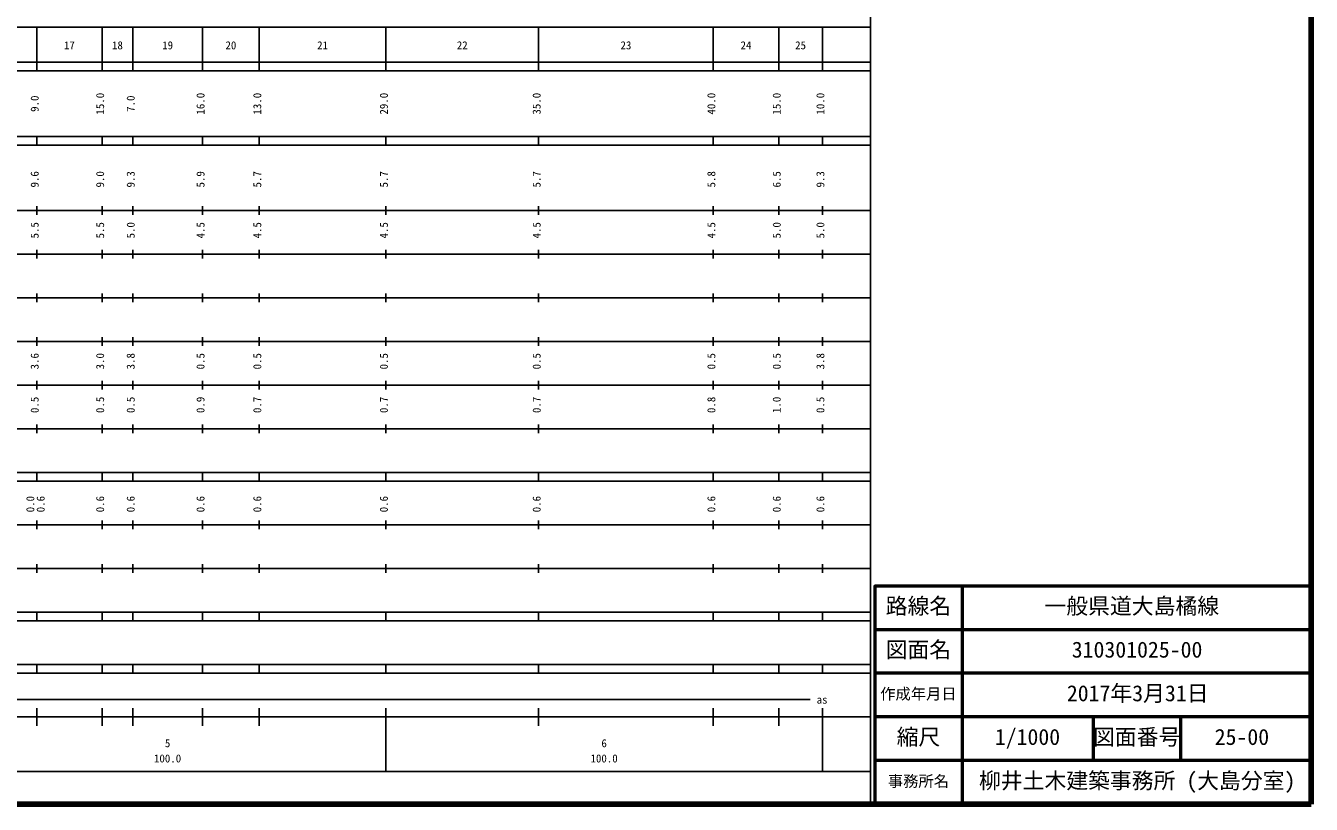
# Model space of a CAD drawing. Units: millimetres on the paper, enlarged 1000 times. Extents: x -61820 to 680000, y 20000 to 380000.
# Drawn here: x 385490 to 680000, y 20000 to 198357 of the extents above; entities that cross this region are included whole.
import ezdxf
from ezdxf.enums import TextEntityAlignment as Align

# ---------------------------------------------------------------- set-up
doc = ezdxf.new("R2010")
doc.units = ezdxf.units.MM
doc.header["$LTSCALE"] = 1000
for name, color, linetype, lineweight in [('M-TTL', 2, 'Continuous', 140), ('M-TTL-BAND', 7, 'Continuous', 25), ('M-TTL-FRAM', 2, 'Continuous', 50), ('M-TTL-LINE', 7, 'Continuous', 50)]:
    doc.layers.add(name, color=color, linetype=linetype, lineweight=lineweight)
doc.layers.add('M-TTL-TXT', color=7, linetype='Continuous')
doc.styles.add('ＭＳ ゴシック', font='')
doc.styles.get('ＭＳ ゴシック').set_extended_font_data('MS Gothic')

msp = doc.modelspace()

# ---------------------------------------------------------------- linework, layer by layer
at = {"layer": 'M-TTL'}
for p, q in [((680000, 20000), (680000, 380000)), ((40000, 20000), (680000, 20000))]:
    msp.add_line(p, q, dxfattribs=at)
at = {"layer": 'M-TTL-BAND'}
for p, q in [((579000, 20000), (579000, 370000)), ((68000, 198000), (579000, 198000)), ((388000, 188000), (388000, 198000)), ((403000, 188000), (403000, 198000)), ((410000, 188000), (410000, 198000)), ((426000, 188000), (426000, 198000)), ((439000, 188000), (439000, 198000)), ((468000, 188000), (468000, 198000)), ((503000, 188000), (503000, 198000)), ((543000, 188000), (543000, 198000)), ((558000, 188000), (558000, 198000)), ((568000, 188000), (568000, 198000)), ((40000, 190000), (579000, 190000)), ((40000, 188000), (579000, 188000)), ((40000, 173000), (579000, 173000)), ((40000, 171000), (579000, 171000)), ((388000, 171000), (388000, 173000)), ((403000, 171000), (403000, 173000)), ((410000, 171000), (410000, 173000)), ((426000, 171000), (426000, 173000)), ((439000, 171000), (439000, 173000)), ((468000, 171000), (468000, 173000)), ((503000, 171000), (503000, 173000)), ((543000, 171000), (543000, 173000)), ((558000, 171000), (558000, 173000)), ((568000, 171000), (568000, 173000)), ((388000, 155000), (388000, 157000)), ((403000, 155000), (403000, 157000)), ((410000, 155000), (410000, 157000)), ((426000, 155000), (426000, 157000)), ((439000, 155000), (439000, 157000)), ((468000, 155000), (468000, 157000)), ((503000, 155000), (503000, 157000)), ((543000, 155000), (543000, 157000)), ((558000, 155000), (558000, 157000)), ((568000, 155000), (568000, 157000)), ((40000, 156000), (579000, 156000)), ((46000, 146000), (579000, 146000)), ((388000, 145000), (388000, 147000)), ((403000, 145000), (403000, 147000)), ((410000, 145000), (410000, 147000)), ((426000, 145000), (426000, 147000)), ((439000, 145000), (439000, 147000)), ((468000, 145000), (468000, 147000)), ((503000, 145000), (503000, 147000)), ((543000, 145000), (543000, 147000)), ((558000, 145000), (558000, 147000)), ((568000, 145000), (568000, 147000)), ((52000, 136000), (579000, 136000)), ((388000, 135000), (388000, 137000)), ((403000, 135000), (403000, 137000)), ((410000, 135000), (410000, 137000)), ((426000, 135000), (426000, 137000)), ((439000, 135000), (439000, 137000)), ((468000, 135000), (468000, 137000)), ((503000, 135000), (503000, 137000)), ((543000, 135000), (543000, 137000)), ((558000, 135000), (558000, 137000)), ((568000, 135000), (568000, 137000)), ((388000, 125000), (388000, 127000)), ((403000, 125000), (403000, 127000)), ((410000, 125000), (410000, 127000)), ((426000, 125000), (426000, 127000)), ((439000, 125000), (439000, 127000)), ((468000, 125000), (468000, 127000)), ((503000, 125000), (503000, 127000)), ((543000, 125000), (543000, 127000)), ((558000, 125000), (558000, 127000)), ((568000, 125000), (568000, 127000)), ((46000, 126000), (579000, 126000)), ((52000, 116000), (579000, 116000)), ((388000, 115000), (388000, 117000)), ((403000, 115000), (403000, 117000)), ((410000, 115000), (410000, 117000)), ((426000, 115000), (426000, 117000)), ((439000, 115000), (439000, 117000)), ((468000, 115000), (468000, 117000)), ((503000, 115000), (503000, 117000)), ((543000, 115000), (543000, 117000)), ((558000, 115000), (558000, 117000)), ((568000, 115000), (568000, 117000)), ((388000, 105000), (388000, 107000)), ((403000, 105000), (403000, 107000)), ((410000, 105000), (410000, 107000)), ((426000, 105000), (426000, 107000)), ((439000, 105000), (439000, 107000)), ((468000, 105000), (468000, 107000)), ((503000, 105000), (503000, 107000)), ((543000, 105000), (543000, 107000)), ((558000, 105000), (558000, 107000)), ((568000, 105000), (568000, 107000)), ((46000, 106000), (579000, 106000)), ((40000, 96000), (579000, 96000)), ((388000, 94000), (388000, 96000)), ((403000, 94000), (403000, 96000)), ((410000, 94000), (410000, 96000)), ((426000, 94000), (426000, 96000)), ((439000, 94000), (439000, 96000)), ((468000, 94000), (468000, 96000)), ((503000, 94000), (503000, 96000)), ((543000, 94000), (543000, 96000)), ((558000, 94000), (558000, 96000)), ((568000, 94000), (568000, 96000)), ((40000, 94000), (579000, 94000)), ((49000, 84000), (579000, 84000)), ((388000, 83000), (388000, 85000)), ((403000, 83000), (403000, 85000)), ((410000, 83000), (410000, 85000)), ((426000, 83000), (426000, 85000)), ((439000, 83000), (439000, 85000)), ((468000, 83000), (468000, 85000)), ((503000, 83000), (503000, 85000)), ((543000, 83000), (543000, 85000)), ((558000, 83000), (558000, 85000)), ((568000, 83000), (568000, 85000)), ((40000, 74000), (579000, 74000)), ((388000, 73000), (388000, 75000)), ((403000, 73000), (403000, 75000)), ((410000, 73000), (410000, 75000)), ((426000, 73000), (426000, 75000)), ((439000, 73000), (439000, 75000)), ((468000, 73000), (468000, 75000)), ((503000, 73000), (503000, 75000)), ((543000, 73000), (543000, 75000)), ((558000, 73000), (558000, 75000)), ((568000, 73000), (568000, 75000)), ((40000, 64000), (579000, 64000)), ((40000, 62000), (579000, 62000)), ((388000, 62000), (388000, 64000)), ((403000, 62000), (403000, 64000)), ((410000, 62000), (410000, 64000)), ((426000, 62000), (426000, 64000)), ((439000, 62000), (439000, 64000)), ((468000, 62000), (468000, 64000)), ((503000, 62000), (503000, 64000)), ((543000, 62000), (543000, 64000)), ((558000, 62000), (558000, 64000)), ((568000, 62000), (568000, 64000)), ((40000, 52000), (579000, 52000)), ((388000, 50000), (388000, 52000)), ((403000, 50000), (403000, 52000)), ((410000, 50000), (410000, 52000)), ((426000, 50000), (426000, 52000)), ((439000, 50000), (439000, 52000)), ((468000, 50000), (468000, 52000)), ((503000, 50000), (503000, 52000)), ((543000, 50000), (543000, 52000)), ((558000, 50000), (558000, 52000)), ((568000, 50000), (568000, 52000)), ((40000, 50000), (579000, 50000)), ((343300, 44000), (565202, 44000)), ((388000, 38000), (388000, 42000)), ((403000, 38000), (403000, 42000)), ((410000, 38000), (410000, 42000)), ((426000, 38000), (426000, 42000)), ((439000, 38000), (439000, 42000)), ((468000, 27500), (468000, 42000)), ((503000, 38000), (503000, 42000)), ((543000, 38000), (543000, 42000)), ((558000, 38000), (558000, 42000)), ((568000, 27500), (568000, 42000)), ((40000, 40000), (579000, 40000)), ((68000, 27500), (579000, 27500))]:
    msp.add_line(p, q, dxfattribs=at)
at = {"layer": 'M-TTL-FRAM'}
msp.add_lwpolyline([(680000, 70000), (580000, 70000), (580000, 20000)], dxfattribs=at)
at = {"layer": 'M-TTL-LINE'}
for p, q in [((600000, 70000), (600000, 20000)), ((680000, 60000), (580000, 60000)), ((680000, 50000), (580000, 50000)), ((680000, 40000), (580000, 40000)), ((630000, 40000), (630000, 30000)), ((650000, 40000), (650000, 30000)), ((680000, 30000), (580000, 30000))]:
    msp.add_line(p, q, dxfattribs=at)

# ---------------------------------------------------------------- texts
at = {"layer": 'M-TTL-BAND', "style": 'ＭＳ ゴシック'}
for s, p in [('17', (394250, 192405)), ('18', (405250, 192405)), ('19', (416750, 192405)), ('20', (431250, 192405)), ('21', (452250, 192405)), ('22', (484250, 192405)), ('23', (521750, 192405)), ('24', (549250, 192405)), ('25', (561750, 192405)), ('as', (566677, 42500)), ('5', (417375, 32523)), ('6', (517375, 32523)), ('100.0', (414875, 29033)), ('100.0', (514875, 29033))]:
    msp.add_text(s, height=1833, dxfattribs=at).set_placement(p, align=Align.BOTTOM_LEFT)
for s, p in [('15.0', (404000, 178000)), ('16.0', (427000, 178000)), ('13.0', (440000, 178000)), ('29.0', (469000, 178000)), ('35.0', (504000, 178000)), ('40.0', (544020, 178000)), ('15.0', (559000, 178000)), ('10.0', (569000, 178000)), ('9.0', (389000, 178625)), ('7.0', (411000, 178625)), ('9.6', (389000, 161299)), ('9.0', (404000, 161299)), ('9.3', (411000, 161299)), ('5.9', (427000, 161299)), ('5.7', (440000, 161299)), ('5.7', (469000, 161299)), ('5.7', (504000, 161299)), ('5.8', (544020, 161299)), ('6.5', (559000, 161299)), ('9.3', (569000, 161299)), ('5.5', (389000, 149625)), ('5.5', (404000, 149625)), ('5.0', (411000, 149625)), ('4.5', (427000, 149625)), ('4.5', (440000, 149625)), ('4.5', (469000, 149625)), ('4.5', (504000, 149625)), ('4.5', (544020, 149625)), ('5.0', (559000, 149625)), ('5.0', (569000, 149625)), ('3.6', (389000, 119625)), ('3.0', (404000, 119625)), ('3.8', (411000, 119625)), ('0.5', (427000, 119625)), ('0.5', (440000, 119625)), ('0.5', (469000, 119625)), ('0.5', (504000, 119625)), ('0.5', (544020, 119625)), ('0.5', (559000, 119625)), ('3.8', (569000, 119625)), ('0.5', (389000, 109625)), ('0.5', (404000, 109625)), ('0.5', (411000, 109625)), ('0.9', (427000, 109625)), ('0.7', (440000, 109625)), ('0.7', (469000, 109625)), ('0.7', (504000, 109625)), ('0.8', (544020, 109625)), ('1.0', (559000, 109625)), ('0.5', (569000, 109625)), ('0.0', (388000, 86889)), ('0.6', (390370, 86889)), ('0.6', (404000, 86889)), ('0.6', (411000, 86889)), ('0.6', (427000, 86889)), ('0.6', (440000, 86889)), ('0.6', (469000, 86889)), ('0.6', (504000, 86889)), ('0.6', (544020, 86889)), ('0.6', (559000, 86889)), ('0.6', (569000, 86889))]:
    msp.add_text(s, height=1833, rotation=90, dxfattribs=at).set_placement(p, align=Align.BOTTOM_LEFT)
at = {"layer": 'M-TTL-TXT', "style": 'ＭＳ ゴシック'}
for s, height, p in [('路線名', 3666, (582500, 62500)), ('一般県道大島橘線 ', 3666, (618875, 62500)), ('図面名', 3666, (582500, 52500)), ('310301025-00', 3666, (625125, 52500)), ('2017年3月31日', 3666, (624000, 42500)), ('作成年月日', 2566, (581250, 43250)), ('縮尺', 3666, (585000, 32500)), ('1/1000', 3666, (607500, 32500)), ('図面番号', 3666, (630000, 32500)), ('25-00', 3666, (657875, 32500)), ('事務所名', 2566, (583000, 23250)), ('柳井土木建築事務所 (大島分室)', 3666, (603875, 22500))]:
    msp.add_text(s, height=height, dxfattribs=at).set_placement(p, align=Align.BOTTOM_LEFT)

doc.saveas('drawing.dxf')
